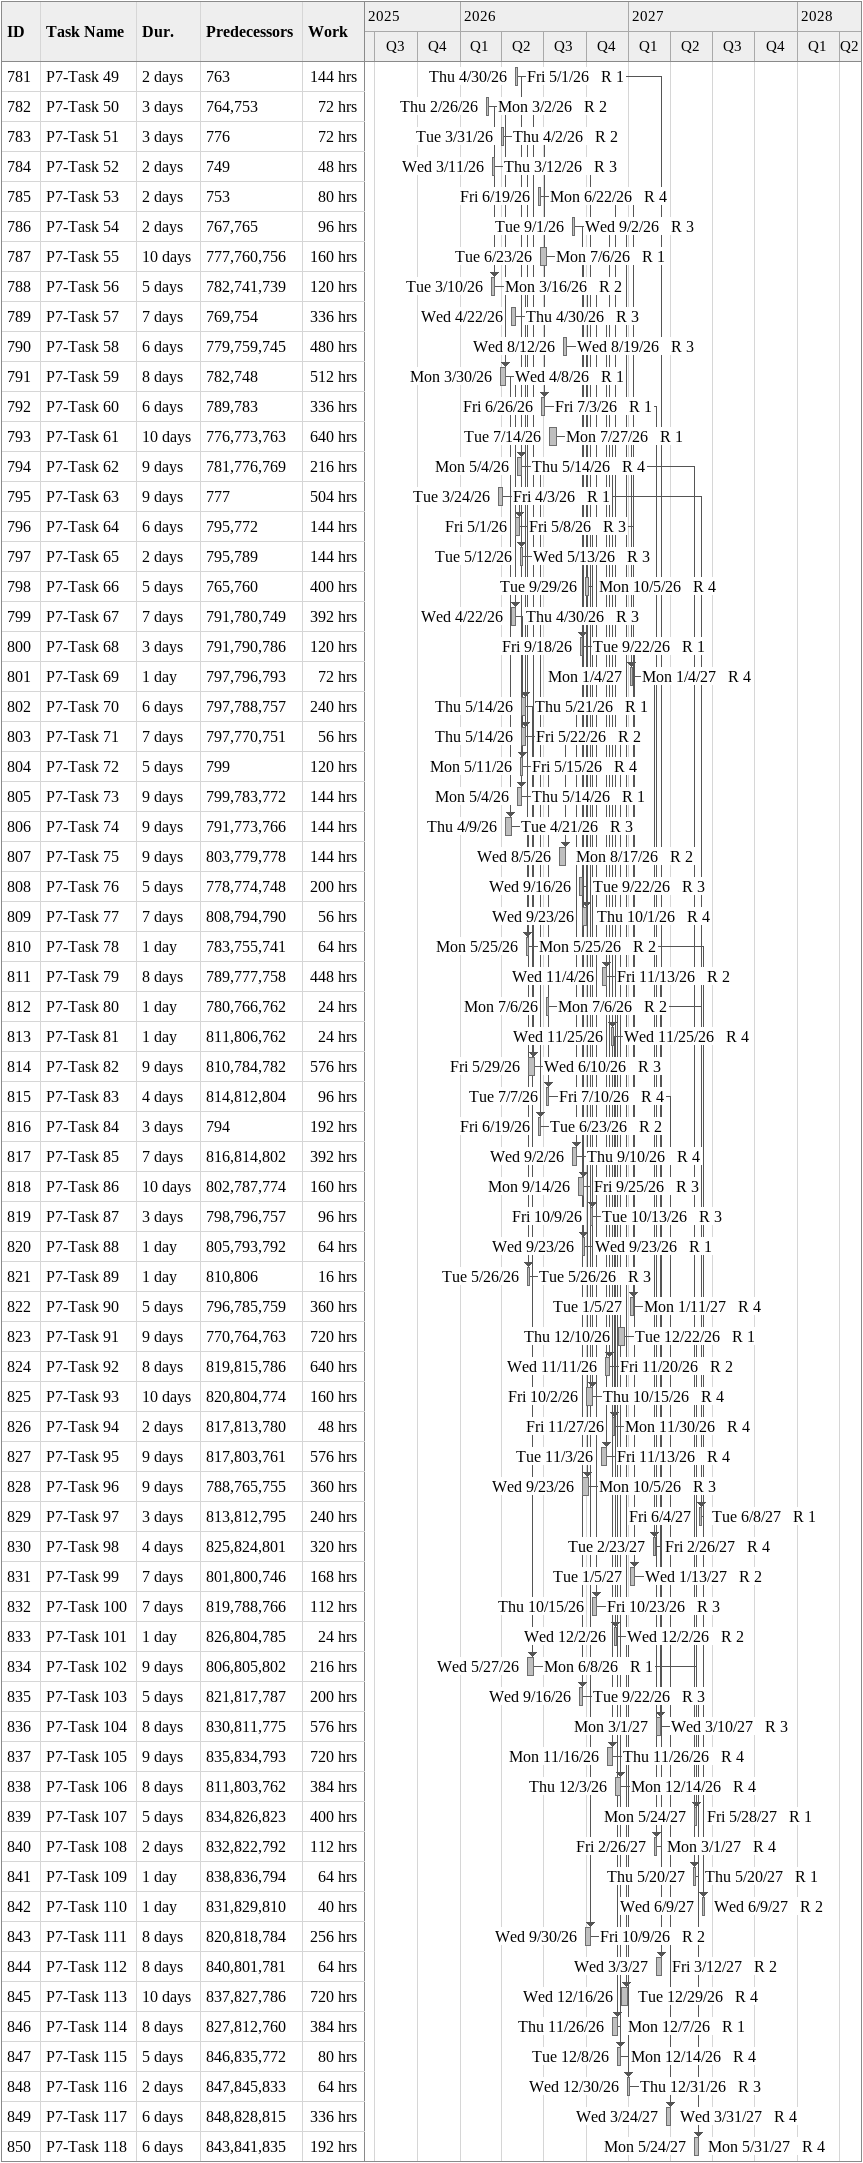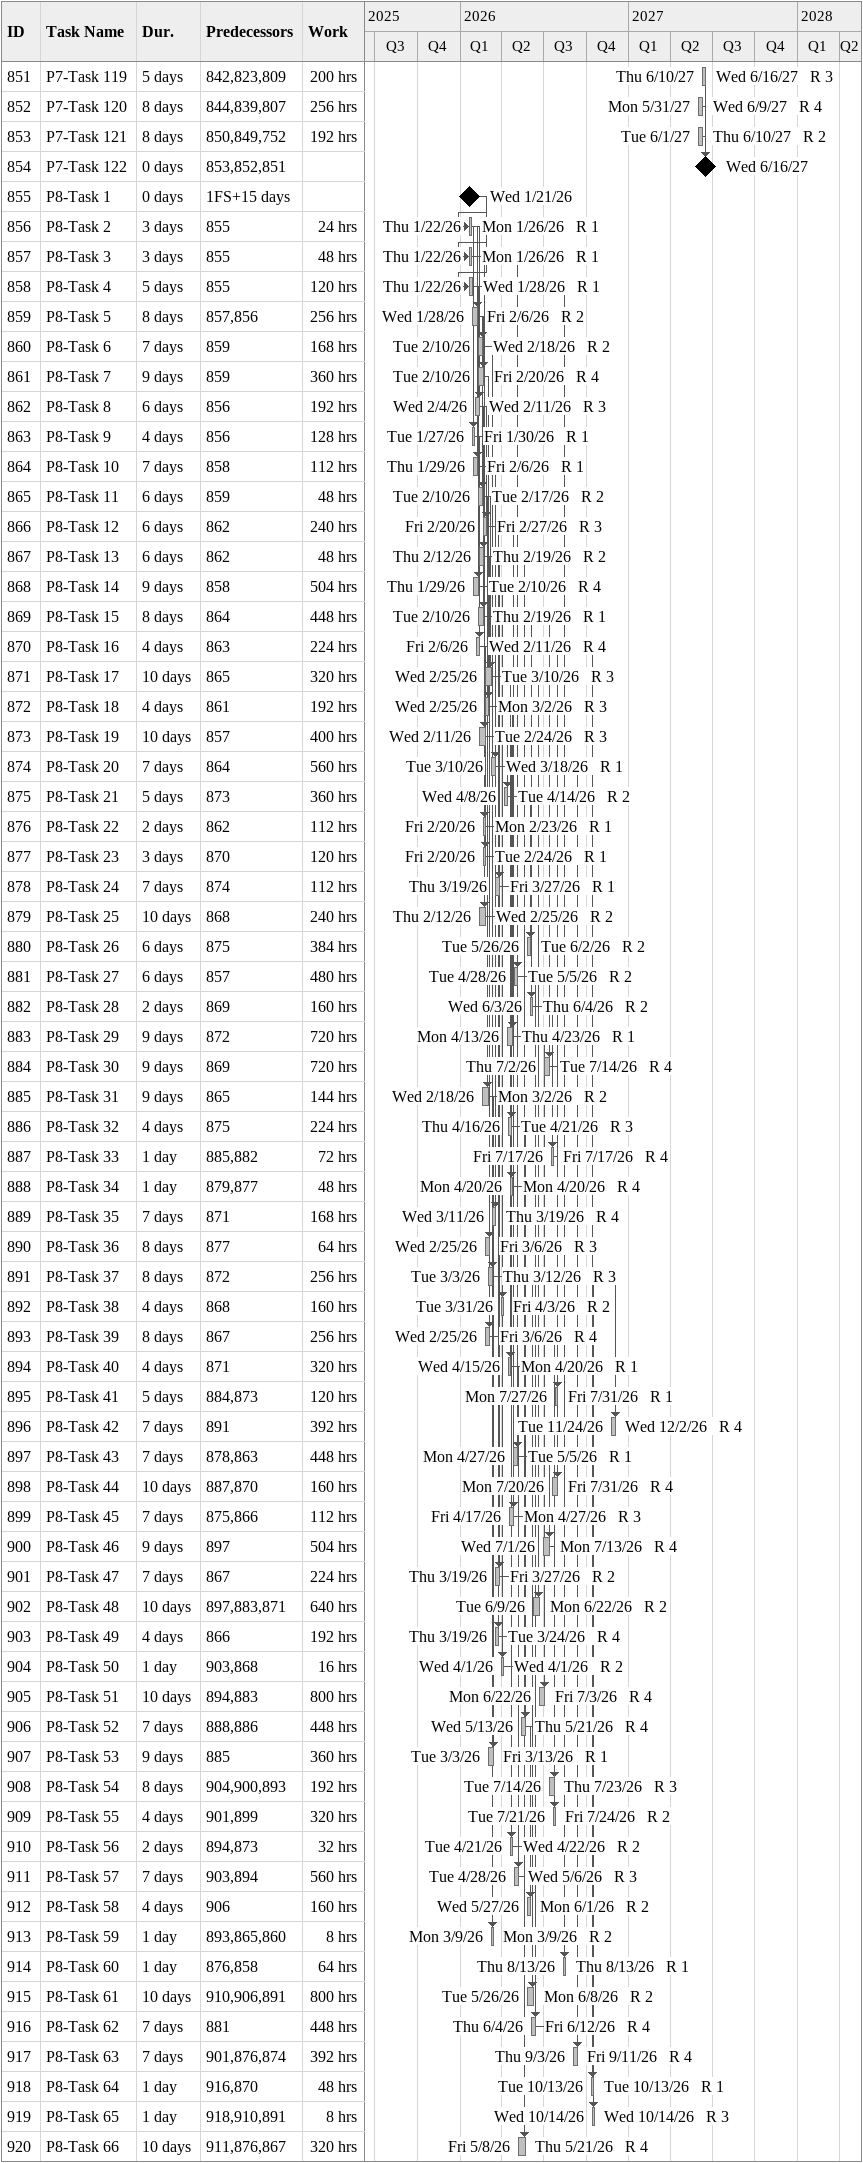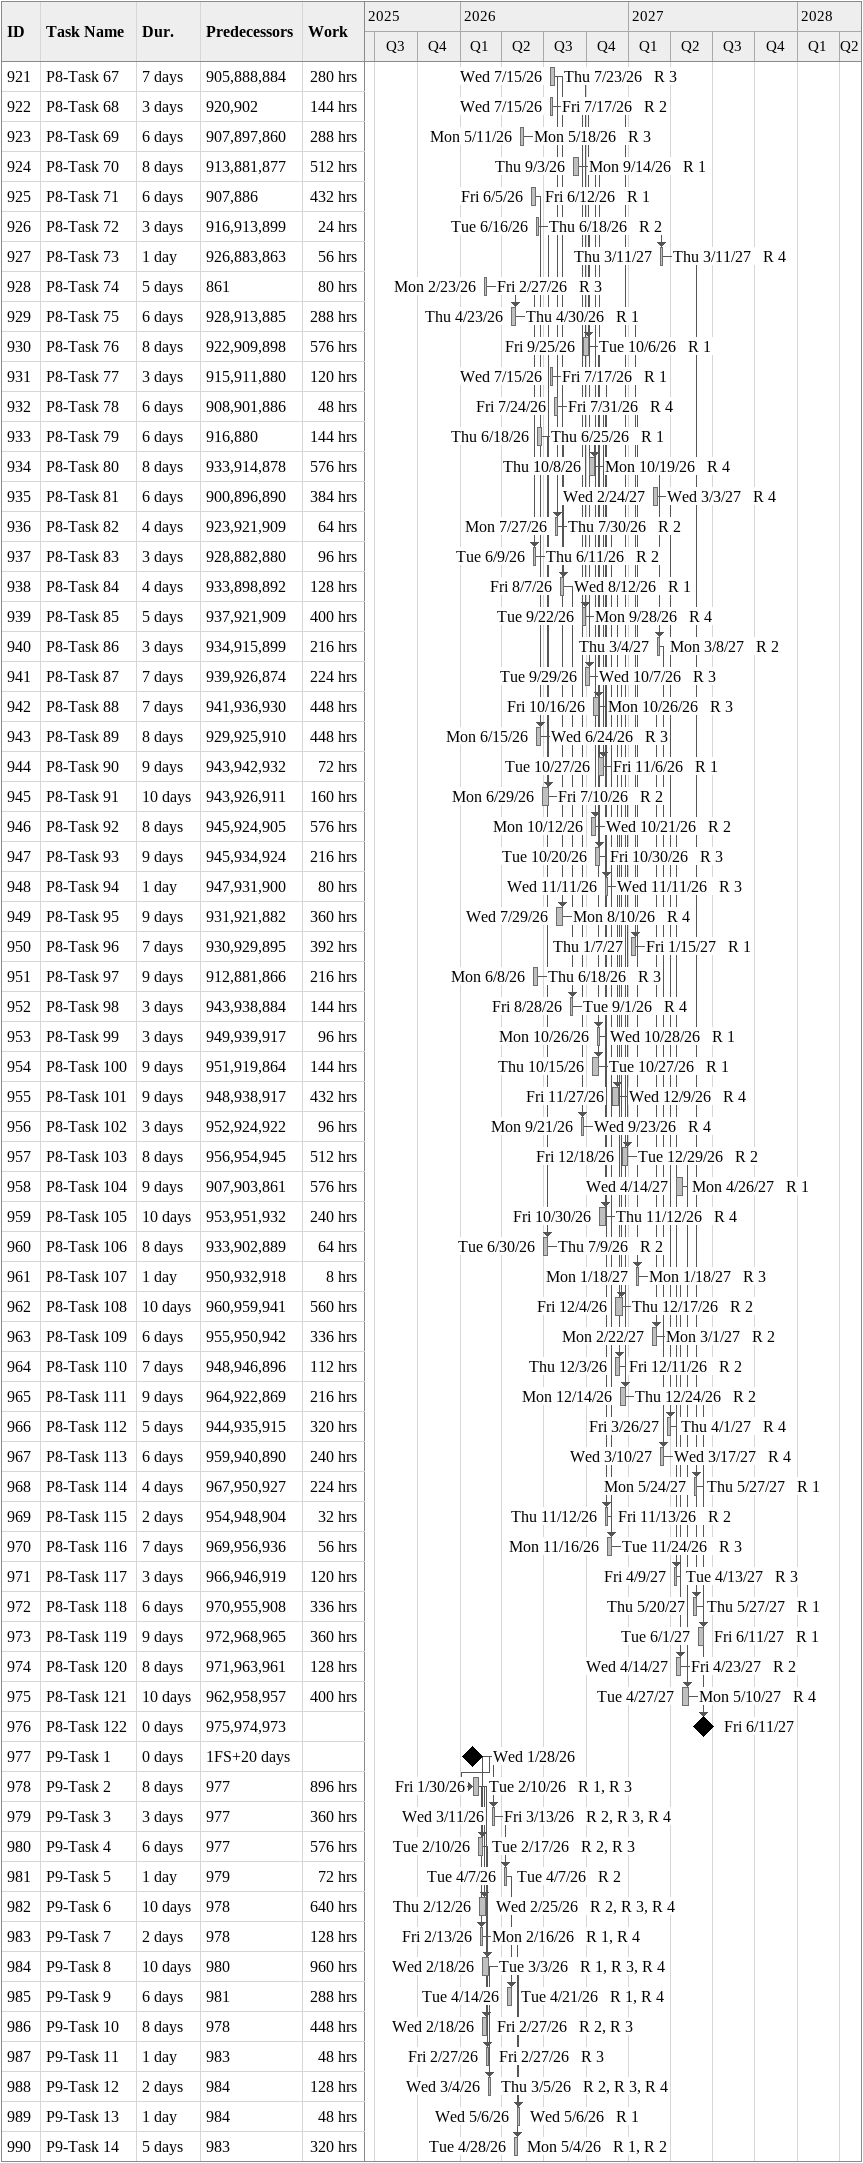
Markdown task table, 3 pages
| ID | Task | Duration | Start | Finish | Predecessors | Resources | Work (h) |
|---|---|---|---|---|---|---|---|
| 781 | P7-Task 49 | 2d | 2026-04-30 | 2026-05-01 | 763 | R 1 | 144 |
| 782 | P7-Task 50 | 3d | 2026-02-26 | 2026-03-02 | 764, 753 | R 2 | 72 |
| 783 | P7-Task 51 | 3d | 2026-03-31 | 2026-04-02 | 776 | R 2 | 72 |
| 784 | P7-Task 52 | 2d | 2026-03-11 | 2026-03-12 | 749 | R 3 | 48 |
| 785 | P7-Task 53 | 2d | 2026-06-19 | 2026-06-22 | 753 | R 4 | 80 |
| 786 | P7-Task 54 | 2d | 2026-09-01 | 2026-09-02 | 767, 765 | R 3 | 96 |
| 787 | P7-Task 55 | 10d | 2026-06-23 | 2026-07-06 | 777, 760, 756 | R 1 | 160 |
| 788 | P7-Task 56 | 5d | 2026-03-10 | 2026-03-16 | 782, 741, 739 | R 2 | 120 |
| 789 | P7-Task 57 | 7d | 2026-04-22 | 2026-04-30 | 769, 754 | R 3 | 336 |
| 790 | P7-Task 58 | 6d | 2026-08-12 | 2026-08-19 | 779, 759, 745 | R 3 | 480 |
| 791 | P7-Task 59 | 8d | 2026-03-30 | 2026-04-08 | 782, 748 | R 1 | 512 |
| 792 | P7-Task 60 | 6d | 2026-06-26 | 2026-07-03 | 789, 783 | R 1 | 336 |
| 793 | P7-Task 61 | 10d | 2026-07-14 | 2026-07-27 | 776, 773, 763 | R 1 | 640 |
| 794 | P7-Task 62 | 9d | 2026-05-04 | 2026-05-14 | 781, 776, 769 | R 4 | 216 |
| 795 | P7-Task 63 | 9d | 2026-03-24 | 2026-04-03 | 777 | R 1 | 504 |
| 796 | P7-Task 64 | 6d | 2026-05-01 | 2026-05-08 | 795, 772 | R 3 | 144 |
| 797 | P7-Task 65 | 2d | 2026-05-12 | 2026-05-13 | 795, 789 | R 3 | 144 |
| 798 | P7-Task 66 | 5d | 2026-09-29 | 2026-10-05 | 765, 760 | R 4 | 400 |
| 799 | P7-Task 67 | 7d | 2026-04-22 | 2026-04-30 | 791, 780, 749 | R 3 | 392 |
| 800 | P7-Task 68 | 3d | 2026-09-18 | 2026-09-22 | 791, 790, 786 | R 1 | 120 |
| 801 | P7-Task 69 | 1d | 2027-01-04 | 2027-01-04 | 797, 796, 793 | R 4 | 72 |
| 802 | P7-Task 70 | 6d | 2026-05-14 | 2026-05-21 | 797, 788, 757 | R 1 | 240 |
| 803 | P7-Task 71 | 7d | 2026-05-14 | 2026-05-22 | 797, 770, 751 | R 2 | 56 |
| 804 | P7-Task 72 | 5d | 2026-05-11 | 2026-05-15 | 799 | R 4 | 120 |
| 805 | P7-Task 73 | 9d | 2026-05-04 | 2026-05-14 | 799, 783, 772 | R 1 | 144 |
| 806 | P7-Task 74 | 9d | 2026-04-09 | 2026-04-21 | 791, 773, 766 | R 3 | 144 |
| 807 | P7-Task 75 | 9d | 2026-08-05 | 2026-08-17 | 803, 779, 778 | R 2 | 144 |
| 808 | P7-Task 76 | 5d | 2026-09-16 | 2026-09-22 | 778, 774, 748 | R 3 | 200 |
| 809 | P7-Task 77 | 7d | 2026-09-23 | 2026-10-01 | 808, 794, 790 | R 4 | 56 |
| 810 | P7-Task 78 | 1d | 2026-05-25 | 2026-05-25 | 783, 755, 741 | R 2 | 64 |
| 811 | P7-Task 79 | 8d | 2026-11-04 | 2026-11-13 | 789, 777, 758 | R 2 | 448 |
| 812 | P7-Task 80 | 1d | 2026-07-06 | 2026-07-06 | 780, 766, 762 | R 2 | 24 |
| 813 | P7-Task 81 | 1d | 2026-11-25 | 2026-11-25 | 811, 806, 762 | R 4 | 24 |
| 814 | P7-Task 82 | 9d | 2026-05-29 | 2026-06-10 | 810, 784, 782 | R 3 | 576 |
| 815 | P7-Task 83 | 4d | 2026-07-07 | 2026-07-10 | 814, 812, 804 | R 4 | 96 |
| 816 | P7-Task 84 | 3d | 2026-06-19 | 2026-06-23 | 794 | R 2 | 192 |
| 817 | P7-Task 85 | 7d | 2026-09-02 | 2026-09-10 | 816, 814, 802 | R 4 | 392 |
| 818 | P7-Task 86 | 10d | 2026-09-14 | 2026-09-25 | 802, 787, 774 | R 3 | 160 |
| 819 | P7-Task 87 | 3d | 2026-10-09 | 2026-10-13 | 798, 796, 757 | R 3 | 96 |
| 820 | P7-Task 88 | 1d | 2026-09-23 | 2026-09-23 | 805, 793, 792 | R 1 | 64 |
| 821 | P7-Task 89 | 1d | 2026-05-26 | 2026-05-26 | 810, 806 | R 3 | 16 |
| 822 | P7-Task 90 | 5d | 2027-01-05 | 2027-01-11 | 796, 785, 759 | R 4 | 360 |
| 823 | P7-Task 91 | 9d | 2026-12-10 | 2026-12-22 | 770, 764, 763 | R 1 | 720 |
| 824 | P7-Task 92 | 8d | 2026-11-11 | 2026-11-20 | 819, 815, 786 | R 2 | 640 |
| 825 | P7-Task 93 | 10d | 2026-10-02 | 2026-10-15 | 820, 804, 774 | R 4 | 160 |
| 826 | P7-Task 94 | 2d | 2026-11-27 | 2026-11-30 | 817, 813, 780 | R 4 | 48 |
| 827 | P7-Task 95 | 9d | 2026-11-03 | 2026-11-13 | 817, 803, 761 | R 4 | 576 |
| 828 | P7-Task 96 | 9d | 2026-09-23 | 2026-10-05 | 788, 765, 755 | R 3 | 360 |
| 829 | P7-Task 97 | 3d | 2027-06-04 | 2027-06-08 | 813, 812, 795 | R 1 | 240 |
| 830 | P7-Task 98 | 4d | 2027-02-23 | 2027-02-26 | 825, 824, 801 | R 4 | 320 |
| 831 | P7-Task 99 | 7d | 2027-01-05 | 2027-01-13 | 801, 800, 746 | R 2 | 168 |
| 832 | P7-Task 100 | 7d | 2026-10-15 | 2026-10-23 | 819, 788, 766 | R 3 | 112 |
| 833 | P7-Task 101 | 1d | 2026-12-02 | 2026-12-02 | 826, 804, 785 | R 2 | 24 |
| 834 | P7-Task 102 | 9d | 2026-05-27 | 2026-06-08 | 806, 805, 802 | R 1 | 216 |
| 835 | P7-Task 103 | 5d | 2026-09-16 | 2026-09-22 | 821, 817, 787 | R 3 | 200 |
| 836 | P7-Task 104 | 8d | 2027-03-01 | 2027-03-10 | 830, 811, 775 | R 3 | 576 |
| 837 | P7-Task 105 | 9d | 2026-11-16 | 2026-11-26 | 835, 834, 793 | R 4 | 720 |
| 838 | P7-Task 106 | 8d | 2026-12-03 | 2026-12-14 | 811, 803, 762 | R 4 | 384 |
| 839 | P7-Task 107 | 5d | 2027-05-24 | 2027-05-28 | 834, 826, 823 | R 1 | 400 |
| 840 | P7-Task 108 | 2d | 2027-02-26 | 2027-03-01 | 832, 822, 792 | R 4 | 112 |
| 841 | P7-Task 109 | 1d | 2027-05-20 | 2027-05-20 | 838, 836, 794 | R 1 | 64 |
| 842 | P7-Task 110 | 1d | 2027-06-09 | 2027-06-09 | 831, 829, 810 | R 2 | 40 |
| 843 | P7-Task 111 | 8d | 2026-09-30 | 2026-10-09 | 820, 818, 784 | R 2 | 256 |
| 844 | P7-Task 112 | 8d | 2027-03-03 | 2027-03-12 | 840, 801, 781 | R 2 | 64 |
| 845 | P7-Task 113 | 10d | 2026-12-16 | 2026-12-29 | 837, 827, 786 | R 4 | 720 |
| 846 | P7-Task 114 | 8d | 2026-11-26 | 2026-12-07 | 827, 812, 760 | R 1 | 384 |
| 847 | P7-Task 115 | 5d | 2026-12-08 | 2026-12-14 | 846, 835, 772 | R 4 | 80 |
| 848 | P7-Task 116 | 2d | 2026-12-30 | 2026-12-31 | 847, 845, 833 | R 3 | 64 |
| 849 | P7-Task 117 | 6d | 2027-03-24 | 2027-03-31 | 848, 828, 815 | R 4 | 336 |
| 850 | P7-Task 118 | 6d | 2027-05-24 | 2027-05-31 | 843, 841, 835 | R 4 | 192 |
| 851 | P7-Task 119 | 5d | 2027-06-10 | 2027-06-16 | 842, 823, 809 | R 3 | 200 |
| 852 | P7-Task 120 | 8d | 2027-05-31 | 2027-06-09 | 844, 839, 807 | R 4 | 256 |
| 853 | P7-Task 121 | 8d | 2027-06-01 | 2027-06-10 | 850, 849, 752 | R 2 | 192 |
| 854 | P7-Task 122 | 0d | 2027-06-16 | 2027-06-16 | 853, 852, 851 |  |  |
| 855 | P8-Task 1 | 0d | 2026-01-21 | 2026-01-21 | 1FS+15d |  |  |
| 856 | P8-Task 2 | 3d | 2026-01-22 | 2026-01-26 | 855 | R 1 | 24 |
| 857 | P8-Task 3 | 3d | 2026-01-22 | 2026-01-26 | 855 | R 1 | 48 |
| 858 | P8-Task 4 | 5d | 2026-01-22 | 2026-01-28 | 855 | R 1 | 120 |
| 859 | P8-Task 5 | 8d | 2026-01-28 | 2026-02-06 | 857, 856 | R 2 | 256 |
| 860 | P8-Task 6 | 7d | 2026-02-10 | 2026-02-18 | 859 | R 2 | 168 |
| 861 | P8-Task 7 | 9d | 2026-02-10 | 2026-02-20 | 859 | R 4 | 360 |
| 862 | P8-Task 8 | 6d | 2026-02-04 | 2026-02-11 | 856 | R 3 | 192 |
| 863 | P8-Task 9 | 4d | 2026-01-27 | 2026-01-30 | 856 | R 1 | 128 |
| 864 | P8-Task 10 | 7d | 2026-01-29 | 2026-02-06 | 858 | R 1 | 112 |
| 865 | P8-Task 11 | 6d | 2026-02-10 | 2026-02-17 | 859 | R 2 | 48 |
| 866 | P8-Task 12 | 6d | 2026-02-20 | 2026-02-27 | 862 | R 3 | 240 |
| 867 | P8-Task 13 | 6d | 2026-02-12 | 2026-02-19 | 862 | R 2 | 48 |
| 868 | P8-Task 14 | 9d | 2026-01-29 | 2026-02-10 | 858 | R 4 | 504 |
| 869 | P8-Task 15 | 8d | 2026-02-10 | 2026-02-19 | 864 | R 1 | 448 |
| 870 | P8-Task 16 | 4d | 2026-02-06 | 2026-02-11 | 863 | R 4 | 224 |
| 871 | P8-Task 17 | 10d | 2026-02-25 | 2026-03-10 | 865 | R 3 | 320 |
| 872 | P8-Task 18 | 4d | 2026-02-25 | 2026-03-02 | 861 | R 3 | 192 |
| 873 | P8-Task 19 | 10d | 2026-02-11 | 2026-02-24 | 857 | R 3 | 400 |
| 874 | P8-Task 20 | 7d | 2026-03-10 | 2026-03-18 | 864 | R 1 | 560 |
| 875 | P8-Task 21 | 5d | 2026-04-08 | 2026-04-14 | 873 | R 2 | 360 |
| 876 | P8-Task 22 | 2d | 2026-02-20 | 2026-02-23 | 862 | R 1 | 112 |
| 877 | P8-Task 23 | 3d | 2026-02-20 | 2026-02-24 | 870 | R 1 | 120 |
| 878 | P8-Task 24 | 7d | 2026-03-19 | 2026-03-27 | 874 | R 1 | 112 |
| 879 | P8-Task 25 | 10d | 2026-02-12 | 2026-02-25 | 868 | R 2 | 240 |
| 880 | P8-Task 26 | 6d | 2026-05-26 | 2026-06-02 | 875 | R 2 | 384 |
| 881 | P8-Task 27 | 6d | 2026-04-28 | 2026-05-05 | 857 | R 2 | 480 |
| 882 | P8-Task 28 | 2d | 2026-06-03 | 2026-06-04 | 869 | R 2 | 160 |
| 883 | P8-Task 29 | 9d | 2026-04-13 | 2026-04-23 | 872 | R 1 | 720 |
| 884 | P8-Task 30 | 9d | 2026-07-02 | 2026-07-14 | 869 | R 4 | 720 |
| 885 | P8-Task 31 | 9d | 2026-02-18 | 2026-03-02 | 865 | R 2 | 144 |
| 886 | P8-Task 32 | 4d | 2026-04-16 | 2026-04-21 | 875 | R 3 | 224 |
| 887 | P8-Task 33 | 1d | 2026-07-17 | 2026-07-17 | 885, 882 | R 4 | 72 |
| 888 | P8-Task 34 | 1d | 2026-04-20 | 2026-04-20 | 879, 877 | R 4 | 48 |
| 889 | P8-Task 35 | 7d | 2026-03-11 | 2026-03-19 | 871 | R 4 | 168 |
| 890 | P8-Task 36 | 8d | 2026-02-25 | 2026-03-06 | 877 | R 3 | 64 |
| 891 | P8-Task 37 | 8d | 2026-03-03 | 2026-03-12 | 872 | R 3 | 256 |
| 892 | P8-Task 38 | 4d | 2026-03-31 | 2026-04-03 | 868 | R 2 | 160 |
| 893 | P8-Task 39 | 8d | 2026-02-25 | 2026-03-06 | 867 | R 4 | 256 |
| 894 | P8-Task 40 | 4d | 2026-04-15 | 2026-04-20 | 871 | R 1 | 320 |
| 895 | P8-Task 41 | 5d | 2026-07-27 | 2026-07-31 | 884, 873 | R 1 | 120 |
| 896 | P8-Task 42 | 7d | 2026-11-24 | 2026-12-02 | 891 | R 4 | 392 |
| 897 | P8-Task 43 | 7d | 2026-04-27 | 2026-05-05 | 878, 863 | R 1 | 448 |
| 898 | P8-Task 44 | 10d | 2026-07-20 | 2026-07-31 | 887, 870 | R 4 | 160 |
| 899 | P8-Task 45 | 7d | 2026-04-17 | 2026-04-27 | 875, 866 | R 3 | 112 |
| 900 | P8-Task 46 | 9d | 2026-07-01 | 2026-07-13 | 897 | R 4 | 504 |
| 901 | P8-Task 47 | 7d | 2026-03-19 | 2026-03-27 | 867 | R 2 | 224 |
| 902 | P8-Task 48 | 10d | 2026-06-09 | 2026-06-22 | 897, 883, 871 | R 2 | 640 |
| 903 | P8-Task 49 | 4d | 2026-03-19 | 2026-03-24 | 866 | R 4 | 192 |
| 904 | P8-Task 50 | 1d | 2026-04-01 | 2026-04-01 | 903, 868 | R 2 | 16 |
| 905 | P8-Task 51 | 10d | 2026-06-22 | 2026-07-03 | 894, 883 | R 4 | 800 |
| 906 | P8-Task 52 | 7d | 2026-05-13 | 2026-05-21 | 888, 886 | R 4 | 448 |
| 907 | P8-Task 53 | 9d | 2026-03-03 | 2026-03-13 | 885 | R 1 | 360 |
| 908 | P8-Task 54 | 8d | 2026-07-14 | 2026-07-23 | 904, 900, 893 | R 3 | 192 |
| 909 | P8-Task 55 | 4d | 2026-07-21 | 2026-07-24 | 901, 899 | R 2 | 320 |
| 910 | P8-Task 56 | 2d | 2026-04-21 | 2026-04-22 | 894, 873 | R 2 | 32 |
| 911 | P8-Task 57 | 7d | 2026-04-28 | 2026-05-06 | 903, 894 | R 3 | 560 |
| 912 | P8-Task 58 | 4d | 2026-05-27 | 2026-06-01 | 906 | R 2 | 160 |
| 913 | P8-Task 59 | 1d | 2026-03-09 | 2026-03-09 | 893, 865, 860 | R 2 | 8 |
| 914 | P8-Task 60 | 1d | 2026-08-13 | 2026-08-13 | 876, 858 | R 1 | 64 |
| 915 | P8-Task 61 | 10d | 2026-05-26 | 2026-06-08 | 910, 906, 891 | R 2 | 800 |
| 916 | P8-Task 62 | 7d | 2026-06-04 | 2026-06-12 | 881 | R 4 | 448 |
| 917 | P8-Task 63 | 7d | 2026-09-03 | 2026-09-11 | 901, 876, 874 | R 4 | 392 |
| 918 | P8-Task 64 | 1d | 2026-10-13 | 2026-10-13 | 916, 870 | R 1 | 48 |
| 919 | P8-Task 65 | 1d | 2026-10-14 | 2026-10-14 | 918, 910, 891 | R 3 | 8 |
| 920 | P8-Task 66 | 10d | 2026-05-08 | 2026-05-21 | 911, 876, 867 | R 4 | 320 |
| 921 | P8-Task 67 | 7d | 2026-07-15 | 2026-07-23 | 905, 888, 884 | R 3 | 280 |
| 922 | P8-Task 68 | 3d | 2026-07-15 | 2026-07-17 | 920, 902 | R 2 | 144 |
| 923 | P8-Task 69 | 6d | 2026-05-11 | 2026-05-18 | 907, 897, 860 | R 3 | 288 |
| 924 | P8-Task 70 | 8d | 2026-09-03 | 2026-09-14 | 913, 881, 877 | R 1 | 512 |
| 925 | P8-Task 71 | 6d | 2026-06-05 | 2026-06-12 | 907, 886 | R 1 | 432 |
| 926 | P8-Task 72 | 3d | 2026-06-16 | 2026-06-18 | 916, 913, 899 | R 2 | 24 |
| 927 | P8-Task 73 | 1d | 2027-03-11 | 2027-03-11 | 926, 883, 863 | R 4 | 56 |
| 928 | P8-Task 74 | 5d | 2026-02-23 | 2026-02-27 | 861 | R 3 | 80 |
| 929 | P8-Task 75 | 6d | 2026-04-23 | 2026-04-30 | 928, 913, 885 | R 1 | 288 |
| 930 | P8-Task 76 | 8d | 2026-09-25 | 2026-10-06 | 922, 909, 898 | R 1 | 576 |
| 931 | P8-Task 77 | 3d | 2026-07-15 | 2026-07-17 | 915, 911, 880 | R 1 | 120 |
| 932 | P8-Task 78 | 6d | 2026-07-24 | 2026-07-31 | 908, 901, 886 | R 4 | 48 |
| 933 | P8-Task 79 | 6d | 2026-06-18 | 2026-06-25 | 916, 880 | R 1 | 144 |
| 934 | P8-Task 80 | 8d | 2026-10-08 | 2026-10-19 | 933, 914, 878 | R 4 | 576 |
| 935 | P8-Task 81 | 6d | 2027-02-24 | 2027-03-03 | 900, 896, 890 | R 4 | 384 |
| 936 | P8-Task 82 | 4d | 2026-07-27 | 2026-07-30 | 923, 921, 909 | R 2 | 64 |
| 937 | P8-Task 83 | 3d | 2026-06-09 | 2026-06-11 | 928, 882, 880 | R 2 | 96 |
| 938 | P8-Task 84 | 4d | 2026-08-07 | 2026-08-12 | 933, 898, 892 | R 1 | 128 |
| 939 | P8-Task 85 | 5d | 2026-09-22 | 2026-09-28 | 937, 921, 909 | R 4 | 400 |
| 940 | P8-Task 86 | 3d | 2027-03-04 | 2027-03-08 | 934, 915, 899 | R 2 | 216 |
| 941 | P8-Task 87 | 7d | 2026-09-29 | 2026-10-07 | 939, 926, 874 | R 3 | 224 |
| 942 | P8-Task 88 | 7d | 2026-10-16 | 2026-10-26 | 941, 936, 930 | R 3 | 448 |
| 943 | P8-Task 89 | 8d | 2026-06-15 | 2026-06-24 | 929, 925, 910 | R 3 | 448 |
| 944 | P8-Task 90 | 9d | 2026-10-27 | 2026-11-06 | 943, 942, 932 | R 1 | 72 |
| 945 | P8-Task 91 | 10d | 2026-06-29 | 2026-07-10 | 943, 926, 911 | R 2 | 160 |
| 946 | P8-Task 92 | 8d | 2026-10-12 | 2026-10-21 | 945, 924, 905 | R 2 | 576 |
| 947 | P8-Task 93 | 9d | 2026-10-20 | 2026-10-30 | 945, 934, 924 | R 3 | 216 |
| 948 | P8-Task 94 | 1d | 2026-11-11 | 2026-11-11 | 947, 931, 900 | R 3 | 80 |
| 949 | P8-Task 95 | 9d | 2026-07-29 | 2026-08-10 | 931, 921, 882 | R 4 | 360 |
| 950 | P8-Task 96 | 7d | 2027-01-07 | 2027-01-15 | 930, 929, 895 | R 1 | 392 |
| 951 | P8-Task 97 | 9d | 2026-06-08 | 2026-06-18 | 912, 881, 866 | R 3 | 216 |
| 952 | P8-Task 98 | 3d | 2026-08-28 | 2026-09-01 | 943, 938, 884 | R 4 | 144 |
| 953 | P8-Task 99 | 3d | 2026-10-26 | 2026-10-28 | 949, 939, 917 | R 1 | 96 |
| 954 | P8-Task 100 | 9d | 2026-10-15 | 2026-10-27 | 951, 919, 864 | R 1 | 144 |
| 955 | P8-Task 101 | 9d | 2026-11-27 | 2026-12-09 | 948, 938, 917 | R 4 | 432 |
| 956 | P8-Task 102 | 3d | 2026-09-21 | 2026-09-23 | 952, 924, 922 | R 4 | 96 |
| 957 | P8-Task 103 | 8d | 2026-12-18 | 2026-12-29 | 956, 954, 945 | R 2 | 512 |
| 958 | P8-Task 104 | 9d | 2027-04-14 | 2027-04-26 | 907, 903, 861 | R 1 | 576 |
| 959 | P8-Task 105 | 10d | 2026-10-30 | 2026-11-12 | 953, 951, 932 | R 4 | 240 |
| 960 | P8-Task 106 | 8d | 2026-06-30 | 2026-07-09 | 933, 902, 889 | R 2 | 64 |
| 961 | P8-Task 107 | 1d | 2027-01-18 | 2027-01-18 | 950, 932, 918 | R 3 | 8 |
| 962 | P8-Task 108 | 10d | 2026-12-04 | 2026-12-17 | 960, 959, 941 | R 2 | 560 |
| 963 | P8-Task 109 | 6d | 2027-02-22 | 2027-03-01 | 955, 950, 942 | R 2 | 336 |
| 964 | P8-Task 110 | 7d | 2026-12-03 | 2026-12-11 | 948, 946, 896 | R 2 | 112 |
| 965 | P8-Task 111 | 9d | 2026-12-14 | 2026-12-24 | 964, 922, 869 | R 2 | 216 |
| 966 | P8-Task 112 | 5d | 2027-03-26 | 2027-04-01 | 944, 935, 915 | R 4 | 320 |
| 967 | P8-Task 113 | 6d | 2027-03-10 | 2027-03-17 | 959, 940, 890 | R 4 | 240 |
| 968 | P8-Task 114 | 4d | 2027-05-24 | 2027-05-27 | 967, 950, 927 | R 1 | 224 |
| 969 | P8-Task 115 | 2d | 2026-11-12 | 2026-11-13 | 954, 948, 904 | R 2 | 32 |
| 970 | P8-Task 116 | 7d | 2026-11-16 | 2026-11-24 | 969, 956, 936 | R 3 | 56 |
| 971 | P8-Task 117 | 3d | 2027-04-09 | 2027-04-13 | 966, 946, 919 | R 3 | 120 |
| 972 | P8-Task 118 | 6d | 2027-05-20 | 2027-05-27 | 970, 955, 908 | R 1 | 336 |
| 973 | P8-Task 119 | 9d | 2027-06-01 | 2027-06-11 | 972, 968, 965 | R 1 | 360 |
| 974 | P8-Task 120 | 8d | 2027-04-14 | 2027-04-23 | 971, 963, 961 | R 2 | 128 |
| 975 | P8-Task 121 | 10d | 2027-04-27 | 2027-05-10 | 962, 958, 957 | R 4 | 400 |
| 976 | P8-Task 122 | 0d | 2027-06-11 | 2027-06-11 | 975, 974, 973 |  |  |
| 977 | P9-Task 1 | 0d | 2026-01-28 | 2026-01-28 | 1FS+20d |  |  |
| 978 | P9-Task 2 | 8d | 2026-01-30 | 2026-02-10 | 977 | R 1, R 3 | 896 |
| 979 | P9-Task 3 | 3d | 2026-03-11 | 2026-03-13 | 977 | R 2, R 3, R 4 | 360 |
| 980 | P9-Task 4 | 6d | 2026-02-10 | 2026-02-17 | 977 | R 2, R 3 | 576 |
| 981 | P9-Task 5 | 1d | 2026-04-07 | 2026-04-07 | 979 | R 2 | 72 |
| 982 | P9-Task 6 | 10d | 2026-02-12 | 2026-02-25 | 978 | R 2, R 3, R 4 | 640 |
| 983 | P9-Task 7 | 2d | 2026-02-13 | 2026-02-16 | 978 | R 1, R 4 | 128 |
| 984 | P9-Task 8 | 10d | 2026-02-18 | 2026-03-03 | 980 | R 1, R 3, R 4 | 960 |
| 985 | P9-Task 9 | 6d | 2026-04-14 | 2026-04-21 | 981 | R 1, R 4 | 288 |
| 986 | P9-Task 10 | 8d | 2026-02-18 | 2026-02-27 | 978 | R 2, R 3 | 448 |
| 987 | P9-Task 11 | 1d | 2026-02-27 | 2026-02-27 | 983 | R 3 | 48 |
| 988 | P9-Task 12 | 2d | 2026-03-04 | 2026-03-05 | 984 | R 2, R 3, R 4 | 128 |
| 989 | P9-Task 13 | 1d | 2026-05-06 | 2026-05-06 | 984 | R 1 | 48 |
| 990 | P9-Task 14 | 5d | 2026-04-28 | 2026-05-04 | 983 | R 1, R 2 | 320 |
